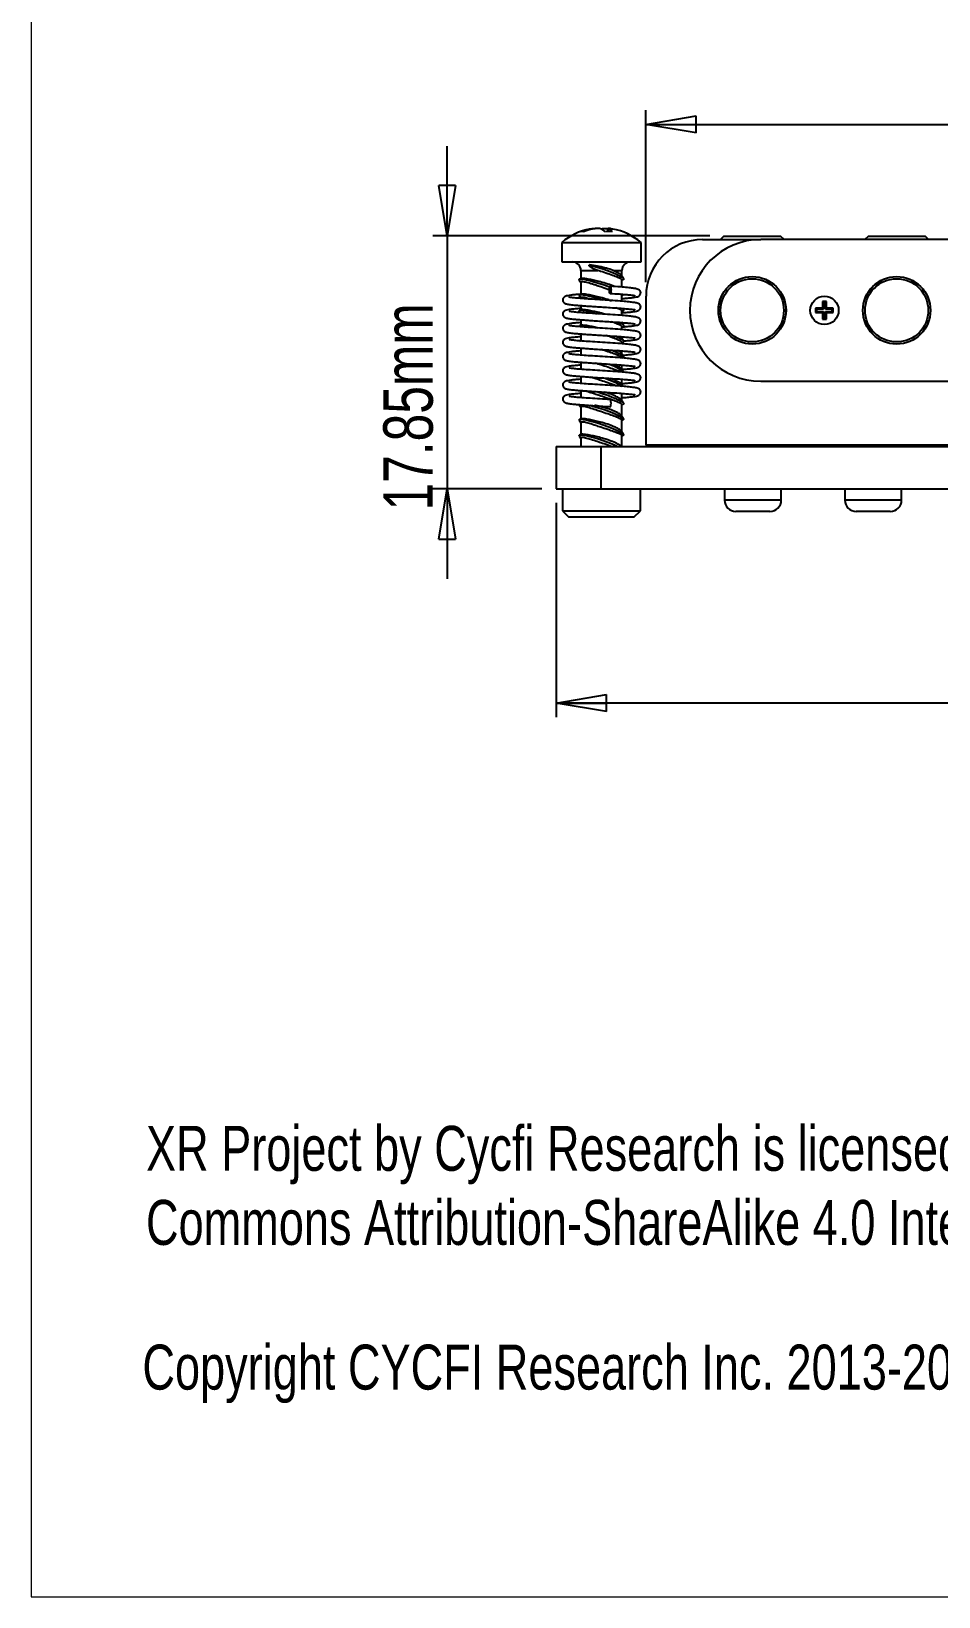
# Model space of a CAD drawing. Header units: millimetres. Extents: x 5 to 292, y 4 to 204.
# Drawn here: x 4.9 to 69, y 4.5 to 115 of the extents above; entities that cross this region are included whole.
import ezdxf

# ---------------------------------------------------------------- set-up
doc = ezdxf.new("R2010")
doc.units = ezdxf.units.MM
doc.layers.add('LAYER_1', color=179, linetype='Continuous')
doc.styles.add('SLDTEXTSTYLE0', font='TXT', dxfattribs={"width": 0.75})
doc.dimstyles.new('SLDDIMSTYLE0', dxfattribs={"dimtxt": 3.5, "dimasz": 3.556, "dimexe": 0, "dimexo": 0.0625, "dimgap": 0.875, "dimtad": 1, "dimrnd": 1e-09, "dimzin": 4, "dimdsep": 46, "dimtxsty": 'SLDTEXTSTYLE0', "dimblk1": 'CLOSED', "dimblk2": 'CLOSED', "dimsah": 1, "dimcen": 0.09, "dimadec": 0, "dimazin": 1, "dimtfac": 1, "dimtofl": 0, "dimtmove": 0, "dimatfit": 3, "dimldrblk": 'CLOSED', "dimfxl": 1, "dimfrac": 2, "dimtolj": 1, "dimtzin": 12, "dimarcsym": 0})
doc.dimstyles.new('SLDDIMSTYLE1', dxfattribs={"dimtxt": 3.5, "dimasz": 3.556, "dimexe": 0, "dimexo": 0.0625, "dimgap": 0.875, "dimtad": 1, "dimrnd": 1e-09, "dimzin": 12, "dimdsep": 46, "dimtxsty": 'SLDTEXTSTYLE0', "dimblk1": 'CLOSED', "dimblk2": 'CLOSED', "dimsah": 1, "dimcen": 0.09, "dimadec": 0, "dimazin": 3, "dimtfac": 1, "dimtmove": 0, "dimatfit": 0, "dimldrblk": 'CLOSED', "dimfxl": 1, "dimfrac": 2, "dimtolj": 1, "dimtzin": 12, "dimarcsym": 0})

# ---------------------------------------------------------------- blocks, each defined once
blk = doc.blocks.new('SW_NOTE_0')
at = {"layer": 'LAYER_1', "color": 0, "char_height": 3.175, "attachment_point": 1, "style": 'SLDTEXTSTYLE0'}
for s, insert in [('XR Project by Cycfi Research is licensed under a Creative', (0, 4.09)), ('Commons Attribution-ShareAlike 4.0 International License.', (0, -1.14))]:
    blk.add_mtext(s, dxfattribs=dict(at, insert=insert))
blk = doc.blocks.new('_CLOSED')
at = {"color": 0, "linetype": 'ByBlock', "lineweight": -2}
for p, q in [((-1, 0.166667), (0, 0)), ((-1, 0.166667), (-1, -0.166667)), ((0, 0), (-1, -0.166667)), ((0, 0), (-1, 0))]:
    blk.add_line(p, q, dxfattribs=at)
blk = doc.blocks.new('_D')
at = {"layer": 'LAYER_1'}
for p, q in [((48.32, 97.29), (48.32, 109.42)), ((124.52, 97.29), (124.52, 109.42)), ((48.32, 108.42), (124.52, 108.42))]:
    blk.add_line(p, q, dxfattribs=at)
at = {"layer": 'LAYER_1', "xscale": 3.556, "yscale": 3.556, "rotation": 180}
blk.add_blockref('_CLOSED', (48.32, 108.42, 1.49), dxfattribs=at)
at = {"layer": 'LAYER_1', "xscale": 3.556, "yscale": 3.556}
blk.add_blockref('_CLOSED', (124.52, 108.42, 1.49), dxfattribs=at)
at = {"layer": 'LAYER_1', "insert": (77.15, 112.94), "char_height": 3.5, "attachment_point": 1, "style": 'SLDTEXTSTYLE0'}
blk.add_mtext('76.20mm', dxfattribs=at)
blk = doc.blocks.new('_D_2')
at = {"layer": 'LAYER_1'}
for p, q in [((41.97, 81.69), (41.97, 66.57)), ((130.87, 81.69), (130.87, 66.57)), ((130.87, 67.57), (41.97, 67.57))]:
    blk.add_line(p, q, dxfattribs=at)
at = {"layer": 'LAYER_1', "xscale": 3.556, "yscale": 3.556, "rotation": 180}
blk.add_blockref('_CLOSED', (41.97, 67.57, 1.49), dxfattribs=at)
at = {"layer": 'LAYER_1', "xscale": 3.556, "yscale": 3.556}
blk.add_blockref('_CLOSED', (130.87, 67.57, 1.49), dxfattribs=at)
at = {"layer": 'LAYER_1', "insert": (77.15, 72.08), "char_height": 3.5, "attachment_point": 1, "style": 'SLDTEXTSTYLE0'}
blk.add_mtext('88.90mm', dxfattribs=at)
blk = doc.blocks.new('_D_3')
at = {"layer": 'LAYER_1'}
for p, q in [((34.28, 100.54), (34.28, 106.89)), ((52.82, 100.54), (33.28, 100.54)), ((34.28, 100.54), (34.28, 82.69)), ((40.97, 82.69), (33.28, 82.69)), ((34.28, 82.69), (34.28, 76.34))]:
    blk.add_line(p, q, dxfattribs=at)
at = {"layer": 'LAYER_1', "xscale": 3.556, "yscale": 3.556}
for p, rotation in [((34.28, 100.54, 1.49), 270), ((34.28, 82.69, 1.49), 90)]:
    blk.add_blockref('_CLOSED', p, dxfattribs=dict(at, rotation=rotation))
at = {"layer": 'LAYER_1', "insert": (29.77, 81.16), "char_height": 3.5, "attachment_point": 1, "rotation": 90, "style": 'SLDTEXTSTYLE0'}
blk.add_mtext('17.85mm', dxfattribs=at)

msp = doc.modelspace()

# ---------------------------------------------------------------- linework, layer by layer
at = {"color": 7, "linetype": 'Continuous', "lineweight": 18}
for p, q in [((4.92, 204.48), (4.92, 4.48)), ((4.92, 4.48), (291.92, 4.48))]:
    msp.add_line(p, q, dxfattribs=at)
at = {"color": 8, "linetype": 'Continuous', "lineweight": 25}
for p, q in [((44.508, 101.015), (44.507, 101.052)), ((45.224, 101.005), (45.228, 101.052)), ((45.63, 100.911), (45.625, 101.052)), ((45.646, 100.847), (45.665, 101.052)), ((43.723, 98.108), (44.925, 98.108)), ((45.995, 98.108), (46.623, 98.108)), ((57.873, 81.888), (53.873, 81.888)), ((66.373, 81.888), (62.373, 81.888))]:
    msp.add_line(p, q, dxfattribs=at)
at = {"color": 7, "linetype": 'Continuous', "lineweight": 25}
for p, q in [((44.702, 101.05), (44.701, 101.064)), ((45.645, 101.064), (45.623, 100.847)), ((42.373, 100.088), (42.373, 98.704)), ((42.373, 100.088), (47.973, 100.088)), ((47.973, 98.704), (47.973, 100.088)), ((52.323, 100.288), (56.423, 100.288)), ((53.823, 100.538), (53.573, 100.288)), ((53.823, 100.538), (57.545, 100.538)), ((116.423, 100.288), (56.423, 100.288)), ((57.545, 100.538), (57.823, 100.538)), ((58.073, 100.288), (57.823, 100.538)), ((64.023, 100.538), (63.773, 100.288)), ((64.023, 100.538), (64.798, 100.538)), ((64.798, 100.538), (68.023, 100.538)), ((68.273, 100.288), (68.023, 100.538)), ((42.373, 98.704), (47.973, 98.704)), ((43.607, 97.43), (43.723, 97.244)), ((43.754, 97.537), (43.627, 97.489)), ((43.723, 98.108), (43.723, 97.525)), ((43.723, 97.258), (43.723, 96.425)), ((46.739, 97.534), (46.602, 97.753)), ((46.623, 97.72), (46.623, 98.108)), ((46.623, 97.439), (46.719, 97.475)), ((46.623, 96.928), (46.623, 97.453)), ((43.607, 96.33), (43.723, 96.144)), ((43.754, 96.437), (43.627, 96.389)), ((46.623, 96.339), (46.719, 96.375)), ((46.623, 95.928), (46.623, 96.353)), ((48.323, 85.788), (48.323, 96.288)), ((43.607, 95.23), (43.668, 95.131)), ((43.754, 95.337), (43.627, 95.289)), ((43.723, 95.626), (43.723, 95.325)), ((46.623, 95.239), (46.719, 95.275)), ((46.623, 94.928), (46.623, 95.253)), ((46.739, 95.334), (46.683, 95.424)), ((60.773, 95.438), (60.298, 95.438)), ((60.298, 95.438), (60.298, 95.138)), ((60.371, 95.366), (60.298, 95.438)), ((60.371, 95.211), (60.298, 95.138)), ((60.298, 95.138), (60.773, 95.138)), ((60.371, 95.366), (60.371, 95.211)), ((60.846, 95.366), (60.371, 95.366)), ((60.371, 95.211), (60.846, 95.211)), ((60.846, 95.841), (60.773, 95.913)), ((60.773, 95.913), (60.773, 95.438)), ((61.073, 95.913), (60.773, 95.913)), ((60.846, 95.366), (60.773, 95.438)), ((60.846, 95.211), (60.773, 95.138)), ((60.773, 95.138), (60.773, 94.663)), ((60.846, 95.841), (60.846, 95.366)), ((61, 95.841), (60.846, 95.841)), ((60.846, 95.211), (60.846, 94.736)), ((61, 95.841), (61.073, 95.913)), ((61, 95.366), (61, 95.841)), ((61, 95.366), (61.073, 95.438)), ((61.475, 95.366), (61, 95.366)), ((61, 95.211), (61.073, 95.138)), ((61, 95.211), (61.475, 95.211)), ((61, 94.736), (61, 95.211)), ((61.073, 95.438), (61.073, 95.913)), ((61.548, 95.438), (61.073, 95.438)), ((61.073, 94.663), (61.073, 95.138)), ((61.073, 95.138), (61.548, 95.138)), ((61.475, 95.366), (61.548, 95.438)), ((61.475, 95.211), (61.475, 95.366)), ((61.475, 95.211), (61.548, 95.138)), ((61.548, 95.138), (61.548, 95.438)), ((43.754, 94.237), (43.627, 94.189)), ((43.723, 94.626), (43.723, 94.225)), ((44.934, 94.043), (44.709, 94.099)), ((46.739, 94.234), (46.603, 94.452)), ((46.623, 94.139), (46.719, 94.175)), ((46.623, 93.928), (46.623, 94.153)), ((60.846, 94.736), (60.773, 94.663)), ((60.773, 94.663), (61.073, 94.663)), ((60.846, 94.736), (61, 94.736)), ((61, 94.736), (61.073, 94.663)), ((43.754, 93.137), (43.627, 93.089)), ((43.723, 93.626), (43.723, 93.125)), ((46.739, 93.134), (46.603, 93.352)), ((46.623, 93.32), (46.623, 93.428)), ((46.623, 93.039), (46.719, 93.075)), ((46.623, 92.928), (46.623, 93.053)), ((43.723, 92.626), (43.723, 92.127)), ((46.739, 92.034), (46.603, 92.252)), ((46.623, 92.22), (46.623, 92.428)), ((46.623, 91.939), (46.719, 91.975)), ((43.723, 91.626), (43.723, 91.127)), ((43.723, 90.658), (43.723, 90.127)), ((46.739, 90.934), (46.603, 91.152)), ((46.623, 91.12), (46.623, 91.428)), ((43.669, 89.63), (43.723, 89.544)), ((43.723, 89.558), (43.723, 89.127)), ((44.778, 90.457), (44.396, 90.578)), ((46.683, 89.923), (46.603, 90.052)), ((46.623, 90.02), (46.623, 90.428)), ((56.423, 90.288), (75.423, 90.288)), ((43.607, 88.63), (43.723, 88.444)), ((43.723, 88.458), (43.723, 87.625)), ((46.739, 88.734), (46.603, 88.952)), ((46.623, 88.92), (46.623, 89.428)), ((46.623, 88.639), (46.719, 88.675)), ((46.623, 87.82), (46.623, 88.653)), ((43.607, 87.53), (43.723, 87.344)), ((43.754, 87.637), (43.627, 87.589)), ((43.723, 87.358), (43.723, 86.525)), ((46.739, 87.634), (46.603, 87.852)), ((46.623, 87.539), (46.719, 87.575)), ((46.623, 86.72), (46.623, 87.553)), ((43.607, 86.43), (43.723, 86.244)), ((43.754, 86.537), (43.627, 86.489)), ((43.723, 86.258), (43.723, 85.688)), ((46.739, 86.534), (46.603, 86.752)), ((46.623, 86.439), (46.719, 86.475)), ((46.623, 85.688), (46.623, 86.453)), ((41.973, 85.688), (41.973, 82.688)), ((41.973, 85.688), (45.143, 85.688)), ((45.143, 85.688), (45.143, 82.688)), ((45.143, 85.688), (127.703, 85.688)), ((48.323, 85.788), (48.323, 85.688)), ((48.323, 85.788), (71.923, 85.788)), ((41.973, 82.688), (45.143, 82.688)), ((42.423, 82.688), (42.423, 81.138)), ((45.143, 82.688), (127.703, 82.688)), ((47.923, 81.138), (47.923, 82.688)), ((53.873, 82.688), (53.873, 81.888)), ((57.873, 81.888), (57.873, 82.688)), ((62.373, 82.688), (62.373, 81.888)), ((66.373, 81.888), (66.373, 82.688)), ((42.423, 81.138), (42.873, 80.688)), ((42.423, 81.138), (42.612, 81.138)), ((42.612, 81.138), (47.923, 81.138)), ((43.031, 80.688), (42.873, 80.688)), ((47.473, 80.688), (43.031, 80.688)), ((47.473, 80.688), (47.923, 81.138)), ((57.073, 81.088), (54.673, 81.088)), ((65.573, 81.088), (63.173, 81.088))]:
    msp.add_line(p, q, dxfattribs=at)
at = {"color": 7, "linetype": 'Continuous', "lineweight": 25, "flags": 128}
for points in [[(45.173, 101.03), (45.186, 101.036), (45.228, 101.052)], [(45.839, 101.052), (45.942, 101.036), (45.974, 101.03)], [(44.325, 98.498), (44.622, 98.42), (44.944, 98.324), (45.276, 98.216), (45.603, 98.099), (45.911, 97.979), (46.186, 97.862), (46.416, 97.752), (46.592, 97.654), (46.704, 97.574), (46.748, 97.513), (46.722, 97.476), (46.719, 97.475)], [(43.607, 97.43), (43.598, 97.451), (43.624, 97.488), (43.718, 97.5), (43.876, 97.488), (44.09, 97.451), (44.352, 97.392), (44.649, 97.312), (44.97, 97.216), (45.299, 97.107), (45.623, 96.991), (45.759, 96.939)], [(43.607, 96.33), (43.598, 96.351), (43.624, 96.388), (43.718, 96.4), (43.876, 96.388), (44.09, 96.351), (44.352, 96.292), (44.649, 96.212), (44.97, 96.116), (45.251, 96.024)], [(45.853, 96.738), (45.849, 96.642), (45.836, 96.561), (45.817, 96.507), (45.794, 96.488), (45.771, 96.507), (45.752, 96.561), (45.739, 96.642), (45.734, 96.738), (45.739, 96.833), (45.752, 96.914), (45.771, 96.968), (45.794, 96.988), (45.817, 96.968), (45.836, 96.914), (45.849, 96.833), (45.853, 96.738)], [(43.607, 95.23), (43.598, 95.251), (43.624, 95.288), (43.718, 95.3), (43.876, 95.288), (44.09, 95.251), (44.352, 95.192), (44.649, 95.112), (44.853, 95.052)], [(46.639, 95.423), (46.706, 95.372), (46.748, 95.312), (46.722, 95.276), (46.719, 95.275)], [(46.435, 94.442), (46.596, 94.351), (46.706, 94.272), (46.748, 94.212), (46.722, 94.176), (46.719, 94.175)], [(46.193, 93.458), (46.198, 93.456), (46.424, 93.348), (46.596, 93.251), (46.706, 93.172), (46.748, 93.112), (46.722, 93.076), (46.719, 93.075)], [(45.909, 92.48), (45.927, 92.472), (46.198, 92.356), (46.424, 92.248), (46.596, 92.151), (46.706, 92.072), (46.748, 92.012), (46.722, 91.976), (46.719, 91.975)], [(44.853, 89.552), (44.97, 89.516), (45.299, 89.407), (45.623, 89.291), (45.927, 89.172), (46.198, 89.056), (46.424, 88.948), (46.596, 88.851), (46.706, 88.772), (46.748, 88.712), (46.722, 88.676), (46.719, 88.675)], [(44.366, 88.588), (44.649, 88.512), (44.97, 88.416), (45.299, 88.307), (45.623, 88.191), (45.927, 88.072), (46.198, 87.956), (46.424, 87.848), (46.596, 87.751), (46.706, 87.672), (46.748, 87.612), (46.722, 87.576), (46.719, 87.575)], [(45.793, 88.488), (45.794, 88.488), (45.817, 88.507), (45.836, 88.561), (45.849, 88.642), (45.853, 88.738), (45.849, 88.833), (45.836, 88.914), (45.817, 88.968), (45.794, 88.988), (45.794, 88.988)], [(43.607, 87.53), (43.598, 87.551), (43.624, 87.588), (43.718, 87.6), (43.876, 87.588), (44.09, 87.551), (44.352, 87.492), (44.649, 87.412), (44.97, 87.316), (45.299, 87.207), (45.623, 87.091), (45.927, 86.972), (46.198, 86.856), (46.424, 86.748), (46.596, 86.651), (46.706, 86.572), (46.748, 86.512), (46.722, 86.476), (46.719, 86.475)], [(43.607, 86.43), (43.598, 86.451), (43.624, 86.488), (43.718, 86.5), (43.876, 86.488), (44.09, 86.451), (44.352, 86.392), (44.649, 86.312), (44.97, 86.216), (45.299, 86.107), (45.623, 85.991), (45.927, 85.872), (46.198, 85.756), (46.343, 85.688)]]:
    msp.add_lwpolyline(points, dxfattribs=at)
at = {"color": 7, "linetype": 'Continuous', "lineweight": 25}
for centre, radius in [((55.823, 95.288), 2.385), ((55.823, 95.288), 2.381), ((55.823, 95.288), 2.231), ((66.023, 95.288), 2.385), ((66.023, 95.288), 2.381), ((66.023, 95.288), 2.231), ((60.923, 95.288), 1)]:
    msp.add_circle(centre, radius, dxfattribs=at)
for centre, radius, start, end in [((45.173, 96.736), 4.368, 100.56183, 129.86834), ((45.06, 97.342), 3.751, 98.47398, 111.21654), ((43.802, 100.279), 0.569, 79.96164, 100.03836), ((45.301, 97.137), 3.958, 98.42796, 110.72241), ((44.729, 100.063), 1.063, 46.89149, 68.54642), ((45.709, 97.153), 3.695, 86.06241, 93.93759), ((45.346, 100.292), 0.824, 41.5474, 67.22565), ((45.173, 96.736), 4.368, 50.13166, 79.43817), ((52.323, 96.288), 4, 90, 180), ((56.423, 95.288), 5, 90, 270), ((43.127, 98.108), 0.595, 0, 90), ((47.218, 98.108), 0.595, 90, 180), ((43.675, 91.778), 2.411, 73.35356, 91.14571), ((44.7, 88.263), 3.36, 52.64633, 74.57396), ((43.395, 84.329), 6.468, 59.88567, 73.30723), ((54.673, 81.888), 0.8, 180, 270), ((57.073, 81.888), 0.8, 270, 0), ((63.173, 81.888), 0.8, 180, 270), ((65.573, 81.888), 0.8, 270, 0)]:
    msp.add_arc(centre, radius, start, end, dxfattribs=at)
for points, knots in [([(44.507, 101.052), (44.538, 101.057), (44.6, 101.065), (44.664, 101.07), (44.699, 101.07), (44.697, 101.066), (44.696, 101.064)], [0, 0, 0, 0, 0.2850987, 0.5703227, 0.852248, 1, 1, 1, 1]), ([(45.118, 101.052), (45.102, 101.057), (45.069, 101.065), (44.986, 101.071), (44.888, 101.069), (44.795, 101.062), (44.742, 101.055), (44.721, 101.052)], [0, 0, 0, 0, 0.21708521, 0.43428748, 0.64896161, 0.86272515, 1, 1, 1, 1]), ([(45.228, 101.052), (45.244, 101.057), (45.276, 101.065), (45.36, 101.071), (45.458, 101.069), (45.551, 101.062), (45.604, 101.055), (45.625, 101.052)], [0, 0, 0, 0, 0.2170909, 0.4342873, 0.6489632, 0.8627257, 1, 1, 1, 1]), ([(45.839, 101.052), (45.808, 101.057), (45.746, 101.065), (45.681, 101.071), (45.645, 101.069), (45.642, 101.062), (45.659, 101.055), (45.665, 101.052)], [0, 0, 0, 0, 0.2170947, 0.4342848, 0.6489577, 0.8627278, 1, 1, 1, 1]), ([(44.925, 98.108), (44.836, 98.138), (44.658, 98.196), (44.477, 98.285), (44.375, 98.362), (44.342, 98.395), (44.323, 98.428), (44.315, 98.456), (44.317, 98.48), (44.323, 98.493), (44.325, 98.498)], [0, 0, 0, 0, 0.3564779, 0.7109598, 0.7757698, 0.8411302, 0.8797519, 0.9185044, 0.9674907, 1, 1, 1, 1]), ([(45.995, 98.108), (45.849, 98.161), (45.611, 98.245), (45.23, 98.337), (44.824, 98.422), (44.514, 98.472), (44.333, 98.497), (44.325, 98.498)], [0, 0, 0, 0, 0.2934107, 0.4779408, 0.6623783, 0.984495, 1, 1, 1, 1]), ([(44.778, 97.057), (44.622, 97.108), (44.311, 97.209), (43.962, 97.301), (43.754, 97.319), (43.737, 97.277), (43.729, 97.258)], [0, 0, 0, 0, 0.2731052, 0.5446947, 0.7925515, 1, 1, 1, 1]), ([(44.709, 97.399), (44.577, 97.427), (44.297, 97.487), (43.972, 97.535), (43.78, 97.549), (43.763, 97.531), (43.758, 97.527)], [0, 0, 0, 0, 0.2741095, 0.58466, 0.8864747, 1, 1, 1, 1]), ([(46.09, 96.967), (46.084, 96.97), (45.965, 97.03), (45.623, 97.149), (45.146, 97.294), (44.842, 97.367), (44.709, 97.399)], [0, 0, 0, 0, 0.0186268, 0.3722908, 0.7259497, 1, 1, 1, 1]), ([(46.611, 97.453), (46.606, 97.466), (46.595, 97.498), (46.395, 97.591), (46.064, 97.718), (45.621, 97.873), (45.221, 98.009), (44.989, 98.087), (44.925, 98.108)], [0, 0, 0, 0, 0.1465295, 0.3305336, 0.5203346, 0.7171997, 0.9207395, 1, 1, 1, 1]), ([(46.593, 97.747), (46.585, 97.763), (46.561, 97.812), (46.368, 97.942), (46.123, 98.051), (45.995, 98.108)], [0, 0, 0, 0, 0.186223, 0.5727867, 1, 1, 1, 1]), ([(43.723, 96.425), (43.708, 96.424), (43.553, 96.413), (43.308, 96.39), (43.005, 96.359), (42.795, 96.327), (42.638, 96.294), (42.494, 96.203), (42.441, 96.06), (42.454, 95.943), (42.499, 95.865), (42.562, 95.803), (42.634, 95.767), (42.716, 95.743), (42.826, 95.721), (43.013, 95.692), (43.284, 95.662), (43.627, 95.632), (43.954, 95.609), (44.342, 95.582), (44.791, 95.552), (45.288, 95.519), (45.622, 95.498), (45.793, 95.488)], [0, 0, 0, 0, 0.007184, 0.0748576, 0.1414498, 0.2083697, 0.2692475, 0.3225374, 0.3449086, 0.3629396, 0.3789247, 0.3937519, 0.4218982, 0.4604251, 0.4990102, 0.5457972, 0.6326504, 0.6827036, 0.7363061, 0.7948745, 0.8590733, 0.9279384, 1, 1, 1, 1]), ([(46.623, 95.122), (46.723, 95.13), (46.971, 95.149), (47.292, 95.182), (47.552, 95.216), (47.708, 95.249), (47.796, 95.279), (47.871, 95.336), (47.92, 95.397), (47.953, 95.493), (47.944, 95.595), (47.902, 95.68), (47.849, 95.73), (47.765, 95.776), (47.622, 95.817), (47.386, 95.856), (47.017, 95.896), (46.484, 95.942), (45.807, 95.987), (45.076, 96.033), (44.391, 96.079), (43.81, 96.118), (43.353, 96.157), (43.048, 96.189), (42.893, 96.218), (42.888, 96.208), (42.886, 96.204)], [0, 0, 0, 0, 0.03614857, 0.08935831, 0.14405305, 0.18853973, 0.21859157, 0.22939762, 0.24054944, 0.25277126, 0.26546401, 0.27818471, 0.29690325, 0.32529888, 0.3631558, 0.4096242, 0.46550634, 0.53174903, 0.60610007, 0.67891023, 0.74838001, 0.81198714, 0.87180088, 0.92699022, 0.97543971, 1, 1, 1, 1]), ([(44.395, 96.078), (44.373, 96.086), (44.2, 96.141), (43.966, 96.199), (43.753, 96.219), (43.737, 96.177), (43.729, 96.158)], [0, 0, 0, 0, 0.0530443, 0.4068552, 0.7297484, 1, 1, 1, 1]), ([(44.709, 96.299), (44.577, 96.327), (44.297, 96.387), (43.972, 96.435), (43.78, 96.449), (43.763, 96.431), (43.758, 96.427)], [0, 0, 0, 0, 0.2741095, 0.58466, 0.8864747, 1, 1, 1, 1]), ([(45.894, 95.943), (45.805, 95.978), (45.57, 96.07), (45.143, 96.194), (44.841, 96.267), (44.709, 96.299)], [0, 0, 0, 0, 0.2546431, 0.6745861, 1, 1, 1, 1]), ([(45.735, 96.732), (45.697, 96.746), (45.512, 96.811), (45.17, 96.927), (44.892, 97.019), (44.778, 97.057)], [0, 0, 0, 0, 0.1316681, 0.6450765, 1, 1, 1, 1]), ([(45.793, 96.488), (46.009, 96.473), (46.417, 96.447), (46.894, 96.407), (47.216, 96.377), (47.41, 96.355), (47.499, 96.345), (47.534, 96.335), (47.529, 96.342), (47.529, 96.342)], [0, 0, 0, 0, 0.2401903, 0.4540618, 0.6351256, 0.7838863, 0.905775, 0.9993395, 1, 1, 1, 1]), ([(46.623, 96.122), (46.723, 96.13), (46.971, 96.149), (47.292, 96.182), (47.552, 96.216), (47.708, 96.249), (47.796, 96.279), (47.871, 96.336), (47.92, 96.397), (47.953, 96.493), (47.944, 96.595), (47.902, 96.68), (47.849, 96.73), (47.765, 96.776), (47.622, 96.817), (47.386, 96.856), (47.017, 96.896), (46.486, 96.942), (46.034, 96.972), (45.794, 96.987)], [0, 0, 0, 0, 0.0596412, 0.1474316, 0.237672, 0.3110702, 0.3606524, 0.3784812, 0.3968805, 0.4170452, 0.4379874, 0.4589752, 0.4898585, 0.5367084, 0.5991681, 0.6758361, 0.7680356, 0.8773288, 1, 1, 1, 1]), ([(46.611, 96.353), (46.611, 96.365), (46.612, 96.384), (46.523, 96.425), (46.492, 96.439)], [0, 0, 0, 0, 0.6519839, 1, 1, 1, 1]), ([(43.723, 95.425), (43.708, 95.424), (43.553, 95.413), (43.308, 95.39), (43.005, 95.359), (42.795, 95.327), (42.638, 95.294), (42.494, 95.203), (42.441, 95.06), (42.454, 94.943), (42.499, 94.865), (42.562, 94.803), (42.634, 94.767), (42.716, 94.743), (42.826, 94.721), (43.013, 94.692), (43.284, 94.662), (43.627, 94.632), (43.954, 94.609), (44.342, 94.582), (44.791, 94.552), (45.288, 94.519), (45.622, 94.498), (45.793, 94.488)], [0, 0, 0, 0, 0.007184, 0.0748576, 0.1414497, 0.2083696, 0.2692474, 0.3225376, 0.3449084, 0.3629398, 0.3789246, 0.393752, 0.4218982, 0.4604252, 0.4990103, 0.5457973, 0.6326505, 0.6827036, 0.7363062, 0.7948745, 0.8590733, 0.9279384, 1, 1, 1, 1]), ([(46.626, 94.123), (46.725, 94.13), (46.972, 94.149), (47.292, 94.182), (47.552, 94.216), (47.708, 94.249), (47.796, 94.279), (47.871, 94.336), (47.92, 94.397), (47.953, 94.493), (47.944, 94.595), (47.902, 94.68), (47.849, 94.73), (47.765, 94.776), (47.622, 94.817), (47.386, 94.856), (47.017, 94.896), (46.484, 94.942), (45.807, 94.987), (45.076, 95.033), (44.391, 95.079), (43.81, 95.118), (43.353, 95.157), (43.048, 95.189), (42.893, 95.218), (42.888, 95.208), (42.886, 95.204)], [0, 0, 0, 0, 0.0357643, 0.0889953, 0.1437118, 0.1882162, 0.21828, 0.2290904, 0.2402466, 0.2524736, 0.2651714, 0.2778972, 0.2966231, 0.3250301, 0.362902, 0.409389, 0.4652934, 0.5315624, 0.6059431, 0.6787823, 0.7482797, 0.8119122, 0.8717498, 0.9269611, 0.9754299, 1, 1, 1, 1]), ([(44.709, 95.199), (44.577, 95.227), (44.297, 95.287), (43.972, 95.335), (43.78, 95.349), (43.763, 95.331), (43.758, 95.327)], [0, 0, 0, 0, 0.2741095, 0.58466, 0.8864747, 1, 1, 1, 1]), ([(45.398, 95.013), (45.301, 95.043), (45.073, 95.114), (44.842, 95.167), (44.709, 95.199)], [0, 0, 0, 0, 0.4221303, 1, 1, 1, 1]), ([(45.793, 95.488), (46.009, 95.473), (46.417, 95.447), (46.894, 95.407), (47.216, 95.377), (47.41, 95.355), (47.499, 95.345), (47.534, 95.335), (47.529, 95.342), (47.529, 95.342)], [0, 0, 0, 0, 0.2401903, 0.4540618, 0.6351256, 0.7838863, 0.905775, 0.9993395, 1, 1, 1, 1]), ([(46.611, 95.253), (46.605, 95.267), (46.593, 95.298), (46.44, 95.372), (46.27, 95.437), (46.211, 95.459)], [0, 0, 0, 0, 0.34006011, 0.76963351, 1, 1, 1, 1]), ([(43.723, 94.425), (43.708, 94.424), (43.553, 94.413), (43.308, 94.39), (43.005, 94.359), (42.795, 94.327), (42.638, 94.294), (42.494, 94.203), (42.441, 94.06), (42.454, 93.943), (42.499, 93.865), (42.562, 93.803), (42.634, 93.767), (42.716, 93.743), (42.826, 93.721), (43.013, 93.692), (43.284, 93.662), (43.627, 93.632), (43.954, 93.609), (44.342, 93.582), (44.791, 93.552), (45.288, 93.519), (45.622, 93.498), (45.793, 93.488)], [0, 0, 0, 0, 0.007184, 0.0748576, 0.1414498, 0.2083697, 0.2692475, 0.3225375, 0.3449086, 0.3629397, 0.3789245, 0.3937519, 0.4218981, 0.4604251, 0.4990102, 0.5457972, 0.6326504, 0.6827035, 0.7363061, 0.7948745, 0.8590732, 0.9279385, 1, 1, 1, 1]), ([(46.715, 93.13), (46.783, 93.135), (46.998, 93.151), (47.292, 93.182), (47.552, 93.216), (47.708, 93.249), (47.796, 93.279), (47.871, 93.336), (47.92, 93.397), (47.953, 93.493), (47.944, 93.595), (47.902, 93.68), (47.849, 93.73), (47.765, 93.776), (47.622, 93.817), (47.386, 93.856), (47.017, 93.896), (46.484, 93.942), (45.807, 93.987), (45.076, 94.033), (44.391, 94.079), (43.81, 94.118), (43.353, 94.157), (43.048, 94.189), (42.893, 94.218), (42.888, 94.208), (42.886, 94.204)], [0, 0, 0, 0, 0.0250307, 0.0788542, 0.1341798, 0.1791796, 0.2095781, 0.2205088, 0.2317893, 0.2441521, 0.2569912, 0.2698586, 0.2887931, 0.3175163, 0.3558099, 0.4028143, 0.459341, 0.5263478, 0.6015565, 0.6752065, 0.7454776, 0.8098184, 0.8703221, 0.926148, 0.9751564, 1, 1, 1, 1]), ([(44.709, 94.099), (44.577, 94.127), (44.297, 94.187), (43.972, 94.235), (43.78, 94.249), (43.763, 94.231), (43.758, 94.227)], [0, 0, 0, 0, 0.2741095, 0.58466, 0.8864747, 1, 1, 1, 1]), ([(45.793, 94.488), (46.009, 94.473), (46.417, 94.447), (46.894, 94.407), (47.216, 94.377), (47.41, 94.355), (47.499, 94.345), (47.534, 94.335), (47.529, 94.342), (47.529, 94.342)], [0, 0, 0, 0, 0.24019023, 0.45406176, 0.63512555, 0.78388622, 0.9057749, 0.99933934, 1, 1, 1, 1]), ([(46.611, 94.153), (46.606, 94.166), (46.596, 94.197), (46.393, 94.291), (46.141, 94.39), (45.938, 94.461), (45.878, 94.482)], [0, 0, 0, 0, 0.243129, 0.5502563, 0.867042, 1, 1, 1, 1]), ([(43.723, 93.425), (43.708, 93.424), (43.553, 93.413), (43.308, 93.39), (43.005, 93.359), (42.795, 93.327), (42.638, 93.294), (42.494, 93.203), (42.441, 93.06), (42.454, 92.943), (42.499, 92.865), (42.562, 92.803), (42.634, 92.767), (42.716, 92.743), (42.826, 92.721), (43.013, 92.692), (43.284, 92.662), (43.627, 92.632), (43.954, 92.609), (44.342, 92.582), (44.791, 92.552), (45.288, 92.519), (45.622, 92.498), (45.793, 92.488)], [0, 0, 0, 0, 0.007184, 0.0748576, 0.1414497, 0.2083696, 0.2692474, 0.3225376, 0.3449084, 0.3629394, 0.3789245, 0.3937519, 0.4218982, 0.4604252, 0.4990102, 0.5457972, 0.6326505, 0.6827036, 0.7363061, 0.7948745, 0.8590733, 0.9279384, 1, 1, 1, 1]), ([(46.681, 92.127), (46.761, 92.133), (46.988, 92.15), (47.292, 92.182), (47.552, 92.216), (47.708, 92.249), (47.796, 92.279), (47.871, 92.336), (47.92, 92.397), (47.953, 92.493), (47.944, 92.595), (47.902, 92.68), (47.849, 92.73), (47.765, 92.776), (47.622, 92.817), (47.386, 92.856), (47.017, 92.896), (46.484, 92.942), (45.807, 92.987), (45.076, 93.033), (44.391, 93.079), (43.81, 93.118), (43.353, 93.157), (43.048, 93.189), (42.893, 93.218), (42.888, 93.208), (42.886, 93.204)], [0, 0, 0, 0, 0.0291876, 0.0827816, 0.1378713, 0.1826793, 0.2129482, 0.2238321, 0.2350645, 0.2473749, 0.2601593, 0.2729719, 0.2918255, 0.3204262, 0.3585565, 0.4053605, 0.4616463, 0.5283673, 0.6032553, 0.6765913, 0.7465628, 0.8106293, 0.870875, 0.9264629, 0.9752623, 1, 1, 1, 1]), ([(46.611, 93.053), (46.606, 93.066), (46.595, 93.097), (46.396, 93.19), (46.064, 93.318), (45.751, 93.428), (45.558, 93.494), (45.527, 93.504)], [0, 0, 0, 0, 0.1931416, 0.4371235, 0.6887781, 0.9497978, 1, 1, 1, 1]), ([(45.793, 93.488), (46.009, 93.473), (46.417, 93.447), (46.894, 93.407), (47.216, 93.377), (47.41, 93.355), (47.499, 93.345), (47.534, 93.335), (47.529, 93.342), (47.529, 93.342)], [0, 0, 0, 0, 0.2401903, 0.4540619, 0.6351256, 0.7838863, 0.905775, 0.9993395, 1, 1, 1, 1]), ([(46.594, 93.347), (46.592, 93.357), (46.589, 93.379), (46.532, 93.417), (46.499, 93.438)], [0, 0, 0, 0, 0.4254911, 1, 1, 1, 1]), ([(43.723, 92.425), (43.708, 92.424), (43.553, 92.413), (43.308, 92.39), (43.005, 92.359), (42.795, 92.327), (42.638, 92.294), (42.494, 92.203), (42.441, 92.06), (42.454, 91.943), (42.499, 91.865), (42.562, 91.803), (42.634, 91.767), (42.716, 91.743), (42.826, 91.721), (43.013, 91.692), (43.284, 91.662), (43.627, 91.632), (43.954, 91.609), (44.342, 91.582), (44.791, 91.552), (45.288, 91.519), (45.622, 91.498), (45.793, 91.488)], [0, 0, 0, 0, 0.00718398, 0.07485759, 0.14144977, 0.20836965, 0.2692474, 0.32253755, 0.34490834, 0.36293979, 0.37892457, 0.39375197, 0.42189822, 0.46042518, 0.49901028, 0.54579728, 0.63265049, 0.6827036, 0.73630617, 0.79487454, 0.85907328, 0.92793847, 1, 1, 1, 1]), ([(46.621, 91.122), (46.722, 91.13), (46.97, 91.149), (47.292, 91.182), (47.552, 91.216), (47.708, 91.249), (47.796, 91.279), (47.871, 91.336), (47.92, 91.397), (47.953, 91.493), (47.944, 91.595), (47.902, 91.68), (47.849, 91.73), (47.765, 91.776), (47.622, 91.817), (47.386, 91.856), (47.017, 91.896), (46.484, 91.942), (45.807, 91.987), (45.076, 92.033), (44.391, 92.079), (43.81, 92.118), (43.353, 92.157), (43.048, 92.189), (42.893, 92.218), (42.888, 92.208), (42.886, 92.204)], [0, 0, 0, 0, 0.036332, 0.0895316, 0.1442159, 0.1886941, 0.2187402, 0.2295442, 0.2406939, 0.2529134, 0.2656038, 0.2783222, 0.2970371, 0.3254274, 0.3632771, 0.4097366, 0.4656081, 0.5318382, 0.6061751, 0.6789714, 0.7484279, 0.8120229, 0.8718253, 0.9270041, 0.9754444, 1, 1, 1, 1]), ([(46.611, 91.953), (46.606, 91.966), (46.595, 91.997), (46.396, 92.09), (46.066, 92.218), (45.636, 92.368), (45.319, 92.475), (45.165, 92.527)], [0, 0, 0, 0, 0.1614679, 0.3654387, 0.5758239, 0.7940384, 1, 1, 1, 1]), ([(45.793, 92.488), (46.009, 92.473), (46.417, 92.447), (46.894, 92.407), (47.216, 92.377), (47.41, 92.355), (47.499, 92.345), (47.534, 92.335), (47.529, 92.342), (47.529, 92.342)], [0, 0, 0, 0, 0.2401902, 0.4540618, 0.6351256, 0.7838863, 0.9057749, 0.9993393, 1, 1, 1, 1]), ([(46.594, 92.247), (46.591, 92.257), (46.577, 92.297), (46.479, 92.375), (46.348, 92.439), (46.321, 92.452)], [0, 0, 0, 0, 0.2081795, 0.8372169, 1, 1, 1, 1]), ([(43.723, 91.425), (43.708, 91.424), (43.553, 91.413), (43.308, 91.39), (43.005, 91.359), (42.795, 91.327), (42.638, 91.294), (42.494, 91.203), (42.441, 91.06), (42.454, 90.943), (42.499, 90.865), (42.562, 90.803), (42.634, 90.767), (42.716, 90.743), (42.826, 90.721), (43.013, 90.692), (43.284, 90.662), (43.627, 90.632), (43.954, 90.609), (44.342, 90.582), (44.791, 90.552), (45.288, 90.519), (45.622, 90.498), (45.793, 90.488)], [0, 0, 0, 0, 0.007184, 0.0748576, 0.1414498, 0.2083696, 0.2692475, 0.3225376, 0.3449084, 0.3629394, 0.3789246, 0.393752, 0.4218981, 0.4604251, 0.4990102, 0.5457972, 0.6326505, 0.6827036, 0.7363061, 0.7948745, 0.8590733, 0.9279384, 1, 1, 1, 1]), ([(46.623, 90.122), (46.723, 90.13), (46.971, 90.149), (47.292, 90.182), (47.552, 90.216), (47.708, 90.249), (47.796, 90.279), (47.871, 90.336), (47.92, 90.397), (47.953, 90.493), (47.944, 90.595), (47.902, 90.68), (47.849, 90.73), (47.765, 90.776), (47.622, 90.817), (47.386, 90.856), (47.017, 90.896), (46.484, 90.942), (45.807, 90.987), (45.076, 91.033), (44.391, 91.079), (43.81, 91.118), (43.353, 91.157), (43.048, 91.189), (42.893, 91.218), (42.888, 91.208), (42.886, 91.204)], [0, 0, 0, 0, 0.0361486, 0.0893583, 0.144053, 0.1885397, 0.2185915, 0.2293975, 0.2405494, 0.2527714, 0.2654641, 0.2781848, 0.2969033, 0.3252989, 0.3631558, 0.4096243, 0.4655064, 0.5317491, 0.6061001, 0.6789102, 0.74838, 0.8119872, 0.8718009, 0.9269902, 0.9754397, 1, 1, 1, 1]), ([(46.491, 90.94), (46.458, 90.957), (46.366, 91.004), (46.06, 91.119), (45.625, 91.272), (45.172, 91.426), (44.892, 91.519), (44.778, 91.557)], [0, 0, 0, 0, 0.1259256, 0.3528976, 0.5883163, 0.8317277, 1, 1, 1, 1]), ([(45.793, 91.488), (46.009, 91.473), (46.417, 91.447), (46.894, 91.407), (47.216, 91.377), (47.41, 91.355), (47.499, 91.345), (47.534, 91.335), (47.529, 91.342), (47.529, 91.342)], [0, 0, 0, 0, 0.2401903, 0.4540619, 0.6351256, 0.7838863, 0.905775, 0.9993395, 1, 1, 1, 1]), ([(46.594, 91.147), (46.591, 91.157), (46.578, 91.197), (46.417, 91.313), (46.2, 91.415), (46.089, 91.467)], [0, 0, 0, 0, 0.1404829, 0.5649677, 1, 1, 1, 1]), ([(43.723, 90.425), (43.708, 90.424), (43.553, 90.413), (43.308, 90.39), (43.005, 90.359), (42.795, 90.327), (42.638, 90.294), (42.494, 90.203), (42.441, 90.06), (42.454, 89.943), (42.499, 89.865), (42.562, 89.803), (42.634, 89.767), (42.716, 89.743), (42.826, 89.721), (43.013, 89.692), (43.284, 89.662), (43.627, 89.632), (43.954, 89.609), (44.342, 89.582), (44.791, 89.552), (45.288, 89.519), (45.622, 89.498), (45.793, 89.488)], [0, 0, 0, 0, 0.007184, 0.0748576, 0.1414498, 0.2083696, 0.2692474, 0.3225375, 0.3449085, 0.3629397, 0.3789247, 0.3937519, 0.4218982, 0.4604252, 0.4990102, 0.5457973, 0.6326505, 0.6827036, 0.7363062, 0.7948745, 0.8590733, 0.9279384, 1, 1, 1, 1]), ([(45.794, 89.987), (45.552, 90.003), (45.078, 90.033), (44.39, 90.079), (43.81, 90.118), (43.353, 90.157), (43.048, 90.189), (42.893, 90.218), (42.888, 90.208), (42.886, 90.204)], [0, 0, 0, 0, 0.1848443, 0.3612084, 0.5226887, 0.6745388, 0.8146489, 0.9376484, 1, 1, 1, 1]), ([(44.778, 89.357), (44.622, 89.408), (44.311, 89.509), (43.962, 89.601), (43.754, 89.619), (43.737, 89.577), (43.729, 89.558)], [0, 0, 0, 0, 0.2731054, 0.5446947, 0.7925515, 1, 1, 1, 1]), ([(46.211, 89.959), (46.161, 89.979), (46.002, 90.041), (45.619, 90.173), (45.172, 90.326), (44.892, 90.419), (44.778, 90.457)], [0, 0, 0, 0, 0.1447635, 0.4559023, 0.7776042, 1, 1, 1, 1]), ([(46.594, 88.947), (46.591, 88.957), (46.578, 88.997), (46.408, 89.116), (46.085, 89.277), (45.721, 89.419), (45.474, 89.491), (45.399, 89.512)], [0, 0, 0, 0, 0.0820646, 0.3300307, 0.5986005, 0.8788308, 1, 1, 1, 1]), ([(46.594, 90.047), (46.591, 90.057), (46.578, 90.097), (46.406, 90.216), (46.131, 90.36), (45.877, 90.451), (45.773, 90.489)], [0, 0, 0, 0, 0.10463188, 0.42078731, 0.76321227, 1, 1, 1, 1]), ([(45.793, 90.488), (46.009, 90.473), (46.417, 90.447), (46.894, 90.407), (47.216, 90.377), (47.41, 90.355), (47.499, 90.345), (47.534, 90.335), (47.529, 90.342), (47.529, 90.342)], [0, 0, 0, 0, 0.24019026, 0.4540618, 0.63512557, 0.78388625, 0.90577495, 0.9993394, 1, 1, 1, 1]), ([(46.623, 89.122), (46.723, 89.13), (46.971, 89.149), (47.292, 89.182), (47.552, 89.216), (47.708, 89.249), (47.796, 89.279), (47.871, 89.336), (47.92, 89.397), (47.953, 89.493), (47.944, 89.595), (47.902, 89.68), (47.849, 89.73), (47.765, 89.776), (47.622, 89.817), (47.386, 89.856), (47.017, 89.896), (46.486, 89.942), (46.034, 89.972), (45.794, 89.987)], [0, 0, 0, 0, 0.0596412, 0.1474316, 0.237672, 0.3110703, 0.3606525, 0.3784813, 0.3968806, 0.4170456, 0.4379872, 0.458975, 0.4898585, 0.5367083, 0.5991681, 0.675836, 0.7680355, 0.8773288, 1, 1, 1, 1]), ([(43.723, 89.425), (43.708, 89.424), (43.553, 89.413), (43.308, 89.39), (43.005, 89.359), (42.795, 89.327), (42.638, 89.294), (42.494, 89.203), (42.441, 89.06), (42.454, 88.943), (42.499, 88.865), (42.562, 88.803), (42.634, 88.767), (42.716, 88.743), (42.826, 88.721), (43.013, 88.692), (43.284, 88.662), (43.627, 88.632), (43.954, 88.609), (44.342, 88.582), (44.791, 88.552), (45.288, 88.519), (45.622, 88.498), (45.793, 88.488)], [0, 0, 0, 0, 0.007184, 0.0748576, 0.1414498, 0.2083696, 0.2692474, 0.3225375, 0.3449085, 0.3629397, 0.3789247, 0.393752, 0.4218982, 0.4604252, 0.4990102, 0.5457973, 0.6326505, 0.6827036, 0.7363062, 0.7948745, 0.8590733, 0.9279385, 1, 1, 1, 1]), ([(45.794, 88.987), (45.552, 89.003), (45.078, 89.033), (44.39, 89.079), (43.81, 89.118), (43.353, 89.157), (43.048, 89.189), (42.893, 89.218), (42.888, 89.208), (42.886, 89.204)], [0, 0, 0, 0, 0.1848443, 0.3612084, 0.5226887, 0.6745388, 0.8146489, 0.9376484, 1, 1, 1, 1]), ([(44.778, 88.257), (44.622, 88.308), (44.311, 88.409), (43.962, 88.501), (43.754, 88.519), (43.737, 88.477), (43.729, 88.458)], [0, 0, 0, 0, 0.2731054, 0.5446947, 0.7925515, 1, 1, 1, 1]), ([(46.594, 87.847), (46.591, 87.857), (46.578, 87.897), (46.408, 88.016), (46.086, 88.178), (45.631, 88.349), (45.145, 88.494), (44.841, 88.567), (44.709, 88.599)], [0, 0, 0, 0, 0.0596311, 0.2398123, 0.4349648, 0.6385903, 0.8422127, 1, 1, 1, 1]), ([(46.611, 88.653), (46.606, 88.666), (46.595, 88.697), (46.396, 88.79), (46.065, 88.918), (45.623, 89.073), (45.172, 89.226), (44.892, 89.319), (44.778, 89.357)], [0, 0, 0, 0, 0.137345, 0.31084325, 0.48979749, 0.6754114, 0.86732686, 1, 1, 1, 1]), ([(45.793, 89.488), (46.009, 89.473), (46.417, 89.447), (46.894, 89.407), (47.216, 89.377), (47.41, 89.355), (47.499, 89.345), (47.534, 89.335), (47.529, 89.342), (47.529, 89.342)], [0, 0, 0, 0, 0.24019026, 0.4540618, 0.63512557, 0.78388625, 0.90577495, 0.9993394, 1, 1, 1, 1]), ([(44.778, 87.157), (44.622, 87.208), (44.311, 87.309), (43.962, 87.401), (43.754, 87.419), (43.737, 87.377), (43.729, 87.358)], [0, 0, 0, 0, 0.2731054, 0.5446947, 0.7925515, 1, 1, 1, 1]), ([(44.709, 87.499), (44.577, 87.527), (44.297, 87.587), (43.972, 87.635), (43.78, 87.649), (43.763, 87.631), (43.758, 87.627)], [0, 0, 0, 0, 0.2741095, 0.58466, 0.8864746, 1, 1, 1, 1]), ([(46.594, 86.747), (46.591, 86.757), (46.578, 86.797), (46.408, 86.916), (46.086, 87.078), (45.631, 87.249), (45.145, 87.394), (44.841, 87.467), (44.709, 87.499)], [0, 0, 0, 0, 0.0596311, 0.2398123, 0.4349648, 0.6385903, 0.8422127, 1, 1, 1, 1]), ([(46.611, 87.553), (46.606, 87.566), (46.595, 87.597), (46.396, 87.69), (46.065, 87.818), (45.623, 87.973), (45.172, 88.126), (44.892, 88.219), (44.778, 88.257)], [0, 0, 0, 0, 0.137345, 0.31084325, 0.48979749, 0.6754114, 0.86732686, 1, 1, 1, 1]), ([(44.778, 86.057), (44.622, 86.108), (44.311, 86.209), (43.962, 86.301), (43.754, 86.319), (43.737, 86.277), (43.729, 86.258)], [0, 0, 0, 0, 0.2731054, 0.5446947, 0.7925515, 1, 1, 1, 1]), ([(44.709, 86.399), (44.577, 86.427), (44.297, 86.487), (43.972, 86.535), (43.78, 86.549), (43.763, 86.531), (43.758, 86.527)], [0, 0, 0, 0, 0.2741095, 0.58466, 0.8864746, 1, 1, 1, 1]), ([(46.567, 85.688), (46.519, 85.728), (46.415, 85.815), (46.082, 85.98), (45.632, 86.148), (45.145, 86.294), (44.841, 86.367), (44.709, 86.399)], [0, 0, 0, 0, 0.1803228, 0.3907473, 0.6103078, 0.8298649, 1, 1, 1, 1]), ([(46.611, 86.453), (46.606, 86.466), (46.595, 86.497), (46.396, 86.59), (46.065, 86.718), (45.623, 86.873), (45.172, 87.026), (44.892, 87.119), (44.778, 87.157)], [0, 0, 0, 0, 0.137345, 0.31084325, 0.48979749, 0.6754114, 0.86732686, 1, 1, 1, 1]), ([(45.859, 85.688), (45.781, 85.716), (45.557, 85.796), (45.17, 85.926), (44.892, 86.019), (44.778, 86.057)], [0, 0, 0, 0, 0.2400243, 0.6893657, 1, 1, 1, 1])]:
    msp.add_open_spline(points, degree=3, knots=knots, dxfattribs=at)

# ---------------------------------------------------------------- block references
at = {"layer": 'LAYER_1'}
msp.add_blockref('SW_NOTE_0', (13.019, 33.63), dxfattribs=at)

# ---------------------------------------------------------------- texts
at = {"layer": 'LAYER_1', "insert": (12.766, 22.275), "char_height": 3.175, "attachment_point": 1, "style": 'SLDTEXTSTYLE0'}
msp.add_mtext('Copyright CYCFI Research Inc. 2013-2016', dxfattribs=at)

# ---------------------------------------------------------------- dimensions: what is measured, and where the dimension line sits
at = {"layer": 'LAYER_1'}
for base, p1, p2, picture, middle in [((124.523, 108.425), (48.323, 96.288), (124.523, 96.288), '_D', (87.346, 108.425)), ((41.973, 67.566), (130.873, 82.688), (41.973, 82.688), '_D_2', (87.346, 67.566))]:
    dim = msp.add_linear_dim(base=base, p1=p1, p2=p2, dimstyle='SLDDIMSTYLE0', dxfattribs=at)
    dim.commit()
    dim.dimension.update_dxf_attribs({"geometry": picture, "text_midpoint": middle, "dimtype": 160})
dim = msp.add_linear_dim(base=(34.284, 82.688), p1=(53.823, 100.538), p2=(41.973, 82.688), angle=90, dimstyle='SLDDIMSTYLE1', dxfattribs=at)
dim.commit()
dim.dimension.update_dxf_attribs({"geometry": '_D_3', "text_midpoint": (34.284, 91.354), "dimtype": 160})

doc.saveas('drawing.dxf')
